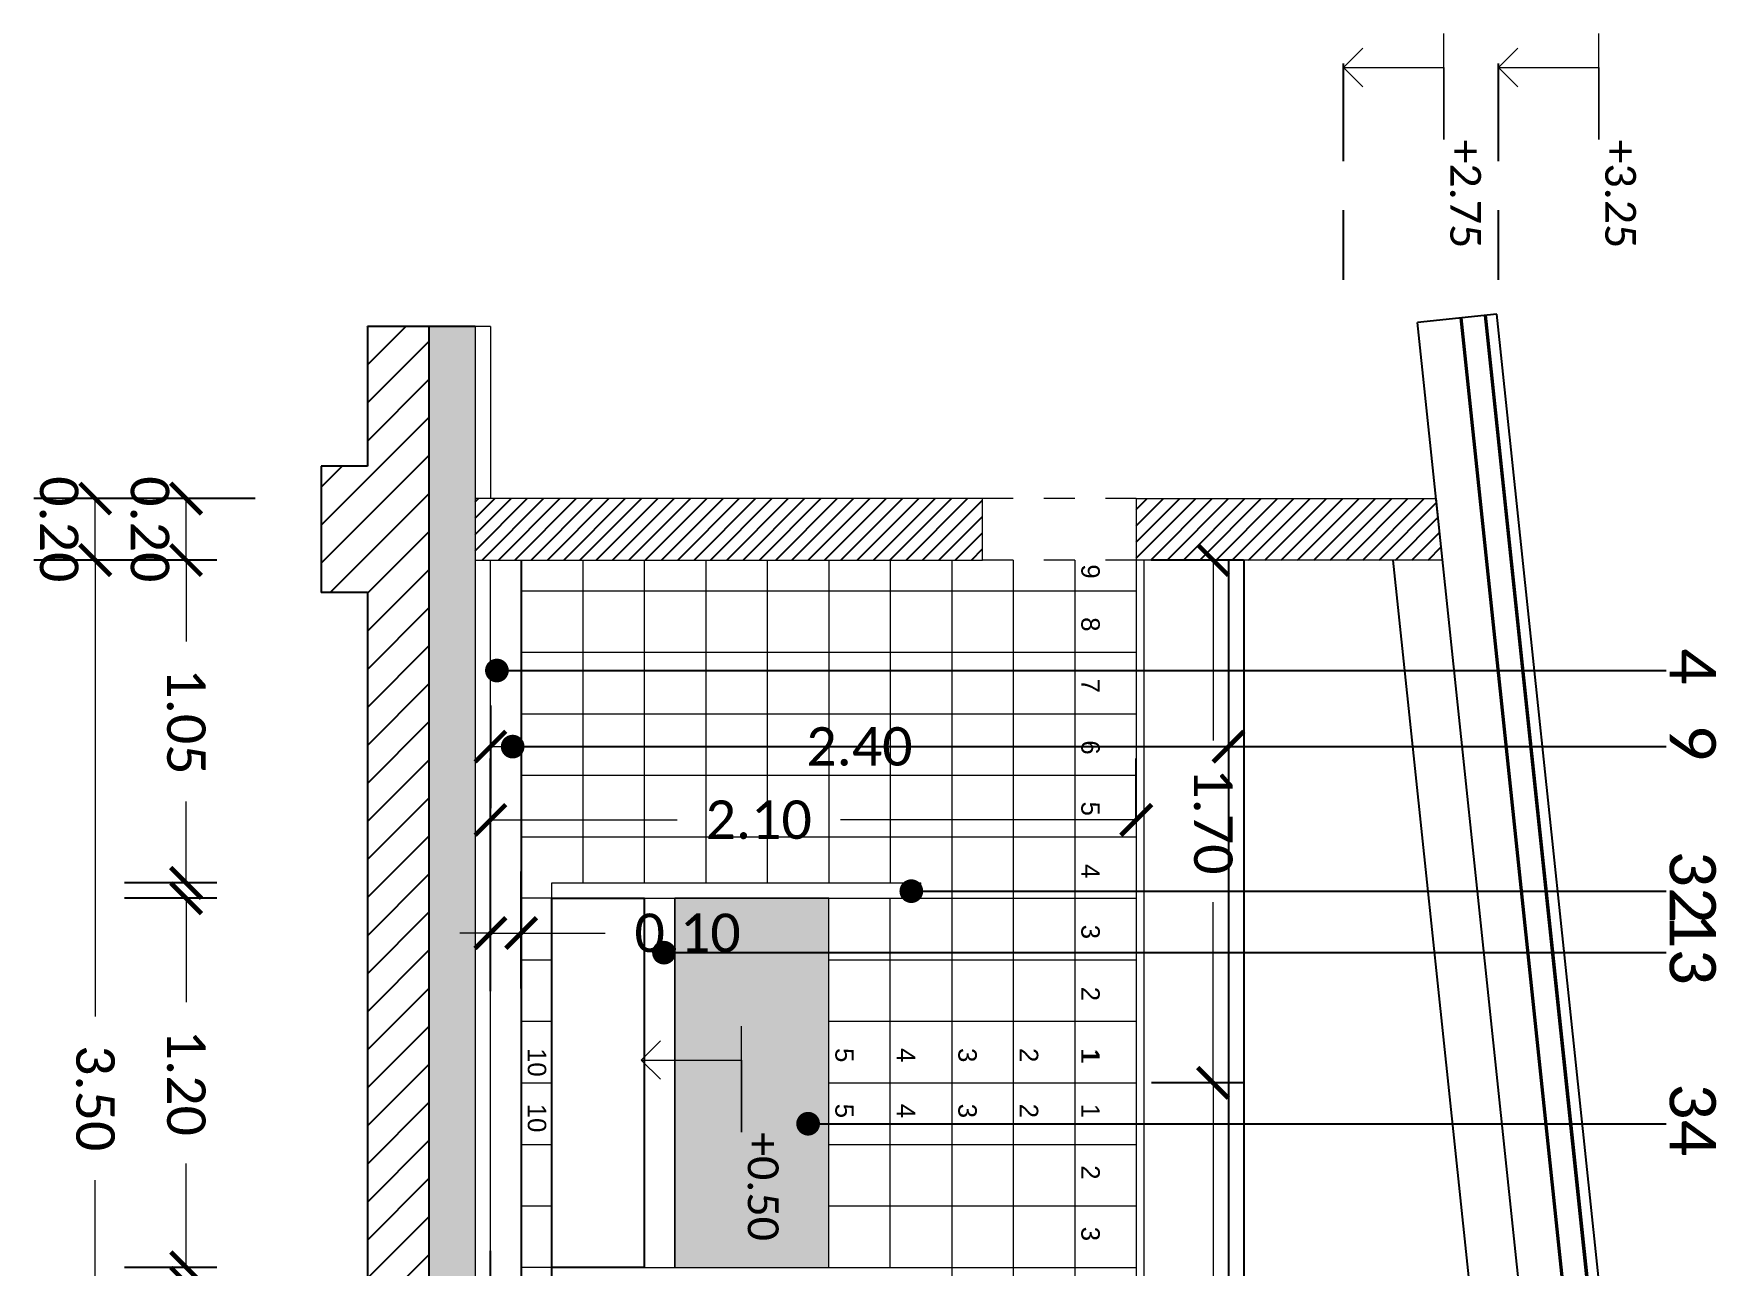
# Model space of a CAD drawing. Header units: metres. Extents: x -127.2 to -72.7, y -10.7 to 45.9.
# Drawn here: x -78.37 to -72.9, y 17.78 to 21.8 of the extents above; entities that cross this region are included whole.
import ezdxf
from ezdxf import colors
from ezdxf.entities.mleader import LeaderData, LeaderLine
from ezdxf.enums import TextEntityAlignment as Align
from ezdxf.math import Vec2, Vec3

# ---------------------------------------------------------------- set-up
doc = ezdxf.new("R2010")
doc.units = ezdxf.units.M
doc.header["$LTSCALE"] = 0.05
doc.header["$MEASUREMENT"] = 0
doc.linetypes.add('HIDDEN', pattern=[9.525, 6.35, -3.175])
doc.linetypes.add('STYLE_01', pattern=[0.41664, 0.20828, -0.20836])
for name, color, linetype, lineweight in [('0-COT-1-50', 3, 'Continuous', 5), ('0-T-1-75-TEXTOS', 4, 'Continuous', 5), ('2.CORTE CHAPA', 3, 'Continuous', 25), ('2.CORTE CIELORRASO', 2, 'Continuous', 25), ('2.CORTE MURO EXTERIOR', 4, 'Continuous', 18), ('3. LINEA SOLADO', 4, 'Continuous', 18), ('3.VISTA PANEL SANITARIO', 1, 'Continuous', 15), ('3SA TEXTOS 1-100', 1, 'Continuous', 0), ('6', 252, 'Continuous', 25), ('A-EJES-PROYECCIONES', 6, 'HIDDEN', 25), ('APERTURAS', 251, 'STYLE_01', 18), ('cotas', 1, 'Continuous', 0), ('en vista', 1, 'Continuous', 5), ('flechitas', 2, 'Continuous', 25), ('REVESTIMIENTOS CERAMICOS', 252, 'Continuous', 0), ('Textos', 252, 'Continuous', 0)]:
    doc.layers.add(name, color=color, linetype=linetype, lineweight=lineweight)
for name, color, linetype in [('2.CORTE PLATEA', 4, 'Continuous'), ('3.VISTA EQUIPAMIENTO FIJO', 1, 'Continuous'), ('3.ZOCALOS', 1, 'Continuous'), ('HATCH', 1, 'Continuous')]:
    doc.layers.add(name, color=color, linetype=linetype)
doc.layers.add('2.CORTE RELLENO MURO', color=7, linetype='Continuous', true_color=0x9e9e9e)
doc.styles.add('1-50-TEXTO-CAL', font='calibri.ttf', dxfattribs={"height": 0.125})
doc.styles.add('REFERENCIAS 20', font='arial.ttf', dxfattribs={"width": 0.8, "height": 0.045})
doc.styles.add('TCH-1-50-CA', font='calibri.ttf', dxfattribs={"height": 0.1})
doc.styles.add('TCH-1-75-CA', font='calibri.ttf', dxfattribs={"height": 0.15})
doc.dimstyles.new('1-50-COTAS', dxfattribs={"dimtxt": 0.12, "dimasz": 0.1, "dimexe": 0.2, "dimexo": 0.02, "dimgap": 0.1, "dimtad": 0, "dimtoh": 1, "dimzin": 0, "dimdsep": 46, "dimtxsty": '1-50-TEXTO-CAL', "dimblk": 'ARCHTICK', "dimcen": 2, "dimclrd": 256, "dimclre": 250, "dimclrt": 256, "dimadec": 0, "dimazin": 0, "dimtfac": 1, "dimtmove": 0, "dimatfit": 3, "dimldrblk": 'DOT', "dimfxl": 1, "dimfxlon": 1, "dimtzin": 0, "dimlwd": -1, "dimarcsym": 0})

# ---------------------------------------------------------------- blocks, each defined once
blk = doc.blocks.new('_ArchTick')
at = {"color": 0, "linetype": 'ByBlock', "const_width": 0.15}
blk.add_lwpolyline([(-0.5, -0.5), (0.5, 0.5)], dxfattribs=at)
blk = doc.blocks.new('*D53')
at = {"layer": '0-COT-1-50', "color": 250, "lineweight": -2, "transparency": 16777216}
for p, q in [((-76.8867, 19.0495), (-76.8867, 19.4388)), ((-74.7867, 19.2388), (-74.7867, 19.4388))]:
    blk.add_line(p, q, dxfattribs=at)
at = {"layer": '0-COT-1-50', "transparency": 16777216}
for p, q in [((-76.8867, 19.2388), (-76.2799, 19.2388)), ((-74.7867, 19.2388), (-75.7485, 19.2388))]:
    blk.add_line(p, q, dxfattribs=at)
at = {"layer": 'Defpoints', "color": 0, "transparency": 16777216}
for p in [(-74.7867, 19.2388), (-74.7867, 19.2203, 0), (-76.8867, 19.0295, 0)]:
    blk.add_point(p, dxfattribs=at)
at = {"layer": '0-COT-1-50', "transparency": 16777216, "xscale": 0.1, "yscale": 0.1, "zscale": 0.1, "rotation": 180}
blk.add_blockref('_ArchTick', (-76.8867, 19.2388), dxfattribs=at)
at = {"layer": '0-COT-1-50', "transparency": 16777216, "xscale": 0.1, "yscale": 0.1, "zscale": 0.1}
blk.add_blockref('_ArchTick', (-74.7867, 19.2388), dxfattribs=at)
at = {"layer": '0-COT-1-50', "transparency": 16777216, "insert": (-76.0142, 19.2388), "char_height": 0.125, "attachment_point": 5, "style": '1-50-TEXTO-CAL'}
blk.add_mtext('2.10', dxfattribs=at)
blk = doc.blocks.new('_Dot')
at = {"color": 0, "linetype": 'ByBlock', "lineweight": -2}
blk.add_line((-0.5, 0), (-1, 0), dxfattribs=at)
at = {"color": 0, "linetype": 'ByBlock', "const_width": 0.343}
blk.add_lwpolyline([(-0.171, 0, 1), (0.171, 0, 1)], format="xyb", close=True, dxfattribs=at)
blk = doc.blocks.new('*D54')
at = {"layer": '0-COT-1-50', "color": 250, "lineweight": -2, "transparency": 16777216}
for p, q in [((-76.8867, 18.6815), (-76.8867, 19.0708)), ((-76.7867, 18.6906), (-76.7867, 19.0708))]:
    blk.add_line(p, q, dxfattribs=at)
at = {"layer": '0-COT-1-50', "transparency": 16777216}
for p, q in [((-76.8867, 18.8708), (-76.9867, 18.8708)), ((-76.8867, 18.8708), (-76.7867, 18.8708)), ((-76.7867, 18.8708), (-76.5132, 18.8708))]:
    blk.add_line(p, q, dxfattribs=at)
at = {"layer": 'Defpoints', "color": 0, "transparency": 16777216}
for p in [(-76.7867, 18.8708), (-76.8867, 18.6615, 0), (-76.7867, 18.6706, 0)]:
    blk.add_point(p, dxfattribs=at)
at = {"layer": '0-COT-1-50', "transparency": 16777216, "xscale": 0.1, "yscale": 0.1, "zscale": 0.1}
blk.add_blockref('_ArchTick', (-76.8867, 18.8708), dxfattribs=at)
at = {"layer": '0-COT-1-50', "transparency": 16777216, "xscale": 0.1, "yscale": 0.1, "zscale": 0.1, "rotation": 180}
blk.add_blockref('_ArchTick', (-76.7867, 18.8708), dxfattribs=at)
at = {"layer": '0-COT-1-50', "transparency": 16777216, "insert": (-76.2455, 18.8708), "char_height": 0.125, "attachment_point": 5, "style": '1-50-TEXTO-CAL'}
blk.add_mtext('0.10', dxfattribs=at)
blk = doc.blocks.new('*D153')
at = {"layer": '0-COT-1-50', "color": 250, "lineweight": -2, "transparency": 16777216}
for p, q in [((-74.4373, 20.0837), (-74.7368, 20.0837)), ((-74.4373, 18.3837), (-74.7368, 18.3837))]:
    blk.add_line(p, q, dxfattribs=at)
at = {"layer": '0-COT-1-50', "transparency": 16777216}
for p, q in [((-74.5368, 20.0837), (-74.5368, 19.4965)), ((-74.5368, 18.3837), (-74.5368, 18.9709))]:
    blk.add_line(p, q, dxfattribs=at)
at = {"layer": 'Defpoints', "color": 0, "transparency": 16777216}
for p in [(-74.4173, 20.0837, 0), (-74.5368, 18.3837), (-74.4173, 18.3837, 0)]:
    blk.add_point(p, dxfattribs=at)
at = {"layer": '0-COT-1-50', "transparency": 16777216, "xscale": 0.1, "yscale": 0.1, "zscale": 0.1}
for p, rotation in [((-74.5368, 20.0837), 90), ((-74.5368, 18.3837), 270)]:
    blk.add_blockref('_ArchTick', p, dxfattribs=dict(at, rotation=rotation))
at = {"layer": '0-COT-1-50', "transparency": 16777216, "insert": (-74.5368, 19.2337), "char_height": 0.125, "attachment_point": 5, "rotation": 270, "style": '1-50-TEXTO-CAL'}
blk.add_mtext('1.70', dxfattribs=at)
blk = doc.blocks.new('*D154')
at = {"layer": '0-COT-1-50', "color": 250, "lineweight": -2, "transparency": 16777216}
for p, q in [((-74.4373, 18.3837), (-74.7368, 18.3837)), ((-74.4373, 16.5836), (-74.7368, 16.5836))]:
    blk.add_line(p, q, dxfattribs=at)
at = {"layer": '0-COT-1-50', "transparency": 16777216}
for p, q in [((-74.5368, 18.3837), (-74.5368, 17.7464)), ((-74.5368, 16.5836), (-74.5368, 17.2209))]:
    blk.add_line(p, q, dxfattribs=at)
at = {"layer": 'Defpoints', "color": 0, "transparency": 16777216}
for p in [(-74.4173, 18.3837, 0), (-74.5368, 16.5836), (-74.4173, 16.5836, 0)]:
    blk.add_point(p, dxfattribs=at)
at = {"layer": '0-COT-1-50', "transparency": 16777216, "xscale": 0.1, "yscale": 0.1, "zscale": 0.1}
for p, rotation in [((-74.5368, 18.3837), 90), ((-74.5368, 16.5836), 270)]:
    blk.add_blockref('_ArchTick', p, dxfattribs=dict(at, rotation=rotation))
at = {"layer": '0-COT-1-50', "transparency": 16777216, "insert": (-74.5368, 17.4836), "char_height": 0.125, "attachment_point": 5, "rotation": 270, "style": '1-50-TEXTO-CAL'}
blk.add_mtext('1.80', dxfattribs=at)
blk = doc.blocks.new('*D155')
at = {"layer": '0-COT-1-50', "color": 250, "lineweight": -2, "transparency": 16777216}
for p, q in [((-78.0722, 20.0837), (-78.3717, 20.0837)), ((-78.0722, 16.5836), (-78.3717, 16.5836))]:
    blk.add_line(p, q, dxfattribs=at)
at = {"layer": '0-COT-1-50', "transparency": 16777216}
for p, q in [((-78.1717, 20.0837), (-78.1717, 18.5998)), ((-78.1717, 16.5836), (-78.1717, 18.0674))]:
    blk.add_line(p, q, dxfattribs=at)
at = {"layer": 'Defpoints', "color": 0, "transparency": 16777216}
for p in [(-78.0522, 20.0837, 0), (-78.1717, 16.5836), (-78.0522, 16.5836)]:
    blk.add_point(p, dxfattribs=at)
at = {"layer": '0-COT-1-50', "transparency": 16777216, "xscale": 0.1, "yscale": 0.1, "zscale": 0.1}
for p, rotation in [((-78.1717, 20.0837), 90), ((-78.1717, 16.5836), 270)]:
    blk.add_blockref('_ArchTick', p, dxfattribs=dict(at, rotation=rotation))
at = {"layer": '0-COT-1-50', "transparency": 16777216, "insert": (-78.1717, 18.3336), "char_height": 0.125, "attachment_point": 5, "rotation": 270, "style": '1-50-TEXTO-CAL'}
blk.add_mtext('3.50', dxfattribs=at)
blk = doc.blocks.new('*D156')
at = {"layer": '0-COT-1-50', "color": 250, "lineweight": -2, "transparency": 16777216}
for p, q in [((-77.7768, 20.0837), (-78.0763, 20.0837)), ((-77.7768, 19.0337), (-78.0763, 19.0337))]:
    blk.add_line(p, q, dxfattribs=at)
at = {"layer": '0-COT-1-50', "transparency": 16777216}
for p, q in [((-77.8763, 20.0837), (-77.8763, 19.8191)), ((-77.8763, 19.0337), (-77.8763, 19.2983))]:
    blk.add_line(p, q, dxfattribs=at)
at = {"layer": 'Defpoints', "color": 0, "transparency": 16777216}
for p in [(-77.7568, 20.0837, 0), (-77.8763, 19.0337), (-77.7568, 19.0337, 0)]:
    blk.add_point(p, dxfattribs=at)
at = {"layer": '0-COT-1-50', "transparency": 16777216, "xscale": 0.1, "yscale": 0.1, "zscale": 0.1}
for p, rotation in [((-77.8763, 20.0837), 90), ((-77.8763, 19.0337), 270)]:
    blk.add_blockref('_ArchTick', p, dxfattribs=dict(at, rotation=rotation))
at = {"layer": '0-COT-1-50', "transparency": 16777216, "insert": (-77.8763, 19.5587), "char_height": 0.125, "attachment_point": 5, "rotation": 270, "style": '1-50-TEXTO-CAL'}
blk.add_mtext('1.05', dxfattribs=at)
blk = doc.blocks.new('*D157')
at = {"layer": '0-COT-1-50', "color": 250, "lineweight": -2, "transparency": 16777216}
for p, q in [((-77.7768, 18.9837), (-78.0763, 18.9837)), ((-77.7768, 17.7837), (-78.0763, 17.7837))]:
    blk.add_line(p, q, dxfattribs=at)
at = {"layer": '0-COT-1-50', "transparency": 16777216}
for p, q in [((-77.8763, 18.9837), (-77.8763, 18.6465)), ((-77.8763, 17.7837), (-77.8763, 18.1209))]:
    blk.add_line(p, q, dxfattribs=at)
at = {"layer": 'Defpoints', "color": 0, "transparency": 16777216}
for p in [(-77.7568, 18.9837, 0), (-77.8763, 17.7837), (-77.7568, 17.7837, 0)]:
    blk.add_point(p, dxfattribs=at)
at = {"layer": '0-COT-1-50', "transparency": 16777216, "xscale": 0.1, "yscale": 0.1, "zscale": 0.1}
for p, rotation in [((-77.8763, 18.9837), 90), ((-77.8763, 17.7837), 270)]:
    blk.add_blockref('_ArchTick', p, dxfattribs=dict(at, rotation=rotation))
at = {"layer": '0-COT-1-50', "transparency": 16777216, "insert": (-77.8763, 18.3837), "char_height": 0.125, "attachment_point": 5, "rotation": 270, "style": '1-50-TEXTO-CAL'}
blk.add_mtext('1.20', dxfattribs=at)
blk = doc.blocks.new('*D159')
at = {"layer": '0-COT-1-50', "color": 250, "lineweight": -2, "transparency": 16777216}
for p, q in [((-77.7768, 17.7337), (-78.0763, 17.7337)), ((-77.7768, 16.5836), (-78.0763, 16.5836))]:
    blk.add_line(p, q, dxfattribs=at)
at = {"layer": '0-COT-1-50', "transparency": 16777216}
for p, q in [((-77.8763, 17.7337), (-77.8763, 17.4191)), ((-77.8763, 16.5836), (-77.8763, 16.8982))]:
    blk.add_line(p, q, dxfattribs=at)
at = {"layer": 'Defpoints', "color": 0, "transparency": 16777216}
for p in [(-77.7568, 17.7337, 0), (-77.8763, 16.5836), (-77.7568, 16.5836, 0)]:
    blk.add_point(p, dxfattribs=at)
at = {"layer": '0-COT-1-50', "transparency": 16777216, "xscale": 0.1, "yscale": 0.1, "zscale": 0.1}
for p, rotation in [((-77.8763, 17.7337), 90), ((-77.8763, 16.5836), 270)]:
    blk.add_blockref('_ArchTick', p, dxfattribs=dict(at, rotation=rotation))
at = {"layer": '0-COT-1-50', "transparency": 16777216, "insert": (-77.8763, 17.1586), "char_height": 0.125, "attachment_point": 5, "rotation": 270, "style": '1-50-TEXTO-CAL'}
blk.add_mtext('1.15', dxfattribs=at)
blk = doc.blocks.new('*D160')
at = {"layer": '0-COT-1-50', "color": 250, "lineweight": -2, "transparency": 16777216}
for p, q in [((-76.8867, 17.4429), (-76.8867, 17.8376)), ((-76.6867, 17.6076), (-76.6867, 17.8376))]:
    blk.add_line(p, q, dxfattribs=at)
at = {"layer": '0-COT-1-50', "transparency": 16777216}
for p, q in [((-76.8867, 17.6376), (-76.9867, 17.6376)), ((-76.8867, 17.6376), (-76.6867, 17.6376)), ((-76.6867, 17.6376), (-76.4867, 17.6376))]:
    blk.add_line(p, q, dxfattribs=at)
at = {"layer": 'Defpoints', "color": 0, "transparency": 16777216}
for p in [(-76.6867, 17.6376), (-76.6867, 17.5876), (-76.8867, 17.4229, 0)]:
    blk.add_point(p, dxfattribs=at)
at = {"layer": '0-COT-1-50', "transparency": 16777216, "xscale": 0.1, "yscale": 0.1, "zscale": 0.1}
blk.add_blockref('_ArchTick', (-76.8867, 17.6376), dxfattribs=at)
at = {"layer": '0-COT-1-50', "transparency": 16777216, "xscale": 0.1, "yscale": 0.1, "zscale": 0.1, "rotation": 180}
blk.add_blockref('_ArchTick', (-76.6867, 17.6376), dxfattribs=at)
at = {"layer": '0-COT-1-50', "transparency": 16777216, "insert": (-76.219, 17.6376), "char_height": 0.125, "attachment_point": 5, "style": '1-50-TEXTO-CAL'}
blk.add_mtext('0.20', dxfattribs=at)
blk = doc.blocks.new('_Open90')
at = {"color": 0, "linetype": 'ByBlock', "lineweight": -2}
for p, q in [((-0.5, 0.5), (0, 0)), ((0, 0), (-1, 0)), ((0, 0), (-0.5, -0.5))]:
    blk.add_line(p, q, dxfattribs=at)
blk = doc.blocks.new('*D199')
at = {"layer": '0-COT-1-50', "color": 250, "lineweight": -2, "transparency": 16777216}
for p, q in [((-77.9471, 20.2837), (-78.3717, 20.2837)), ((-78.0722, 20.0837), (-78.3717, 20.0837))]:
    blk.add_line(p, q, dxfattribs=at)
at = {"layer": '0-COT-1-50', "transparency": 16777216}
blk.add_line((-78.1717, 20.0837), (-78.1717, 20.2837), dxfattribs=at)
at = {"layer": 'Defpoints', "color": 0, "transparency": 16777216}
for p in [(-78.1717, 20.2837), (-77.9271, 20.2837, 0), (-78.0522, 20.0837, 0)]:
    blk.add_point(p, dxfattribs=at)
at = {"layer": '0-COT-1-50', "transparency": 16777216, "xscale": 0.1, "yscale": 0.1, "zscale": 0.1}
for p, rotation in [((-78.1717, 20.2837), 90), ((-78.1717, 20.0837), 270)]:
    blk.add_blockref('_ArchTick', p, dxfattribs=dict(at, rotation=rotation))
at = {"layer": '0-COT-1-50', "transparency": 16777216, "insert": (-78.29, 20.1837), "char_height": 0.125, "attachment_point": 5, "rotation": 270, "style": '1-50-TEXTO-CAL'}
blk.add_mtext('0.20', dxfattribs=at)
blk = doc.blocks.new('*D200')
at = {"layer": '0-COT-1-50', "color": 250, "lineweight": -2, "transparency": 16777216}
for p, q in [((-77.6517, 20.2837), (-78.0763, 20.2837)), ((-77.7768, 20.0837), (-78.0763, 20.0837))]:
    blk.add_line(p, q, dxfattribs=at)
at = {"layer": '0-COT-1-50', "transparency": 16777216}
blk.add_line((-77.8763, 20.0837), (-77.8763, 20.2837), dxfattribs=at)
at = {"layer": 'Defpoints', "color": 0, "transparency": 16777216}
for p in [(-77.8763, 20.2837), (-77.6317, 20.2837, 0), (-77.7568, 20.0837, 0)]:
    blk.add_point(p, dxfattribs=at)
at = {"layer": '0-COT-1-50', "transparency": 16777216, "xscale": 0.1, "yscale": 0.1, "zscale": 0.1}
for p, rotation in [((-77.8763, 20.2837), 90), ((-77.8763, 20.0837), 270)]:
    blk.add_blockref('_ArchTick', p, dxfattribs=dict(at, rotation=rotation))
at = {"layer": '0-COT-1-50', "transparency": 16777216, "insert": (-77.9945, 20.1837), "char_height": 0.125, "attachment_point": 5, "rotation": 270, "style": '1-50-TEXTO-CAL'}
blk.add_mtext('0.20', dxfattribs=at)
blk = doc.blocks.new('*D215')
at = {"layer": '0-COT-1-50', "color": 250, "lineweight": -2, "transparency": 16777216}
for p, q in [((-76.8867, 19.611), (-76.8867, 19.277)), ((-74.4867, 19.611), (-74.4867, 19.277))]:
    blk.add_line(p, q, dxfattribs=at)
at = {"layer": '0-COT-1-50', "transparency": 16777216}
for p, q in [((-76.8867, 19.477), (-75.9524, 19.477)), ((-74.4867, 19.477), (-75.421, 19.477))]:
    blk.add_line(p, q, dxfattribs=at)
at = {"layer": 'Defpoints', "color": 0, "transparency": 16777216}
for p in [(-76.8867, 19.631, 0), (-74.4867, 19.631), (-76.8867, 19.477)]:
    blk.add_point(p, dxfattribs=at)
at = {"layer": '0-COT-1-50', "transparency": 16777216, "xscale": 0.1, "yscale": 0.1, "zscale": 0.1, "rotation": 180}
blk.add_blockref('_ArchTick', (-76.8867, 19.477), dxfattribs=at)
at = {"layer": '0-COT-1-50', "transparency": 16777216, "xscale": 0.1, "yscale": 0.1, "zscale": 0.1}
blk.add_blockref('_ArchTick', (-74.4867, 19.477), dxfattribs=at)
at = {"layer": '0-COT-1-50', "transparency": 16777216, "insert": (-75.6867, 19.477), "char_height": 0.125, "attachment_point": 5, "style": '1-50-TEXTO-CAL'}
blk.add_mtext('2.40', dxfattribs=at)

msp = doc.modelspace()

# ---------------------------------------------------------------- hatches: boundary and pattern name
at = {"layer": '2.CORTE RELLENO MURO'}
msp.add_hatch(color=256, dxfattribs=at).paths.add_polyline_path([(-76.9367, 20.8428), (-77.0867, 20.8428), (-77.0867, 15.4814), (-76.9367, 15.4814)])
at = {"layer": 'en vista'}
h = msp.add_hatch(color=256, dxfattribs=at)
h.dxf.hatch_style = 1
h.set_gradient(color1=(132, 132, 132), tint=1)
h.paths.add_polyline_path([(-75.7867, 18.807), (-76.2867, 18.807), (-76.2867, 17.7837), (-75.7867, 17.7837), (-75.7867, 18.2507), (-75.7974, 18.2507), (-75.8255, 18.2507, -1), (-75.8817, 18.2507, -1), (-75.8255, 18.2507), (-75.7867, 18.2507)])
h.paths.add_polyline_path([(-75.7867, 18.9837), (-76.2867, 18.9837), (-76.2867, 18.807), (-75.7867, 18.807)])
at = {"layer": 'HATCH', "ltscale": 2}
h = msp.add_hatch(dxfattribs=at)
h.set_pattern_fill('ANSI31', color=256, scale=0.7, style=0)
h.paths.add_polyline_path([(-77.0867, 20.8428), (-77.2867, 20.8428), (-77.2867, 20.3887), (-77.4367, 20.3887), (-77.4367, 19.9787), (-77.2867, 19.9787), (-77.2867, 16.7386), (-77.4367, 16.7386), (-77.4367, 16.3286), (-77.2867, 16.3286), (-77.2867, 15.4814), (-77.0867, 15.4814)])
at = {"layer": 'HATCH'}
h = msp.add_hatch(dxfattribs=at)
h.set_pattern_fill('ANSI31', color=256, scale=0.3, style=0)
h.paths.add_polyline_path([(-75.2867, 20.0837), (-75.2867, 20.2837), (-76.9367, 20.2837), (-76.9367, 20.0837)])
h = msp.add_hatch(dxfattribs=at)
h.set_pattern_fill('ANSI31', color=256, scale=0.3, style=0)
h.paths.add_polyline_path([(-74.7867, 20.2837), (-74.7867, 20.0837), (-73.7902, 20.0837), (-73.8113, 20.2837)])

# ---------------------------------------------------------------- linework, layer by layer
at = {"layer": '2.CORTE CHAPA'}
for p, q in [((-73.6135, 20.8837, 0), (-73.8718, 20.8565)), ((-73.3047, 15.4814, 0), (-73.8718, 20.8565, 0)), ((-73.1639, 15.4814, 0), (-73.7325, 20.8711, 0)), ((-73.1592, 15.4814, 0), (-73.7279, 20.8716, 0)), ((-73.0834, 15.4814, 0), (-73.653, 20.8795, 0)), ((-73.0787, 15.4814, 0), (-73.6483, 20.88, 0)), ((-73.5818, 16.5836, 0), (-73.9511, 20.0837, 0))]:
    msp.add_line(p, q, dxfattribs=at)
at = {"layer": '2.CORTE CIELORRASO'}
for p, q in [((-74.4867, 20.0837), (-74.4867, 16.5836)), ((-74.4367, 20.0837), (-74.4367, 16.5836))]:
    msp.add_line(p, q, dxfattribs=at)
at = {"layer": '2.CORTE MURO EXTERIOR'}
for p, q in [((-74.7867, 20.2837, 0), (-73.8113, 20.2837)), ((-74.7867, 20.2837, 0), (-74.7867, 20.0837, 0)), ((-73.8113, 20.2837), (-73.7902, 20.0837)), ((-73.7902, 20.0837), (-74.7867, 20.0837, 0))]:
    msp.add_line(p, q, dxfattribs=at)
at = {"layer": '2.CORTE MURO EXTERIOR', "elevation": 0}
msp.add_lwpolyline([(-76.9367, 20.0837), (-75.2867, 20.0837), (-75.2867, 20.2837), (-76.9367, 20.2837)], dxfattribs=at)
at = {"layer": '2.CORTE PLATEA'}
for p, q in [((-77.2867, 20.8428, 0), (-77.2867, 20.3887, 0)), ((-76.9367, 20.8428, 0), (-77.2867, 20.8428, 0)), ((-77.0867, 20.8428, 0), (-77.0867, 15.4814, 0)), ((-77.4367, 20.3887, 0), (-77.4367, 19.9787, 0)), ((-77.2867, 20.3887), (-77.4367, 20.3887)), ((-77.2867, 19.9787), (-77.4367, 19.9787)), ((-77.2867, 19.9787, 0), (-77.2867, 16.7386, 0))]:
    msp.add_line(p, q, dxfattribs=at)
at = {"layer": '3. LINEA SOLADO'}
for p, q in [((-76.9367, 20.8428, 0), (-76.9367, 15.4814, 0)), ((-76.8867, 20.8428, 0), (-76.9367, 20.8428, 0)), ((-76.8867, 20.8428, 0), (-76.8867, 20.2837, 0))]:
    msp.add_line(p, q, dxfattribs=at)
at = {"layer": '3. LINEA SOLADO', "elevation": 0}
msp.add_lwpolyline([(-76.8867, 16.5836), (-76.8867, 20.0837)], dxfattribs=at)
at = {"layer": '3.VISTA EQUIPAMIENTO FIJO'}
msp.add_lwpolyline([(-76.6867, 18.9837), (-76.3867, 18.9837), (-76.3867, 17.7837), (-76.6867, 17.7837)], close=True, dxfattribs=at)
at = {"layer": '3.VISTA PANEL SANITARIO'}
for p, q in [((-76.6867, 19.0337), (-75.4867, 19.0337)), ((-76.6867, 18.9837), (-75.4867, 18.9837)), ((-76.6867, 17.7837), (-75.4867, 17.7837))]:
    msp.add_line(p, q, dxfattribs=at)
at = {"layer": '3.VISTA PANEL SANITARIO', "elevation": 0}
for points in [[(-76.6867, 18.9837), (-76.6867, 19.0337)], [(-75.4867, 18.9837), (-75.4867, 19.0337)]]:
    msp.add_lwpolyline(points, dxfattribs=at)
at = {"layer": '3.ZOCALOS'}
msp.add_line((-76.7867, 20.0837, 0), (-76.7867, 16.5836, 0), dxfattribs=at)
at = {"layer": '6'}
msp.add_line((-73.0435, 15.4814, 0), (-73.6135, 20.8837, 0), dxfattribs=at)
at = {"layer": 'A-EJES-PROYECCIONES'}
for p, q in [((-74.1134, 21.6981, 0), (-74.1134, 20.9954, 0)), ((-73.6094, 21.6981, 0), (-73.6094, 20.9954, 0))]:
    msp.add_line(p, q, dxfattribs=at)
at = {"layer": 'APERTURAS'}
for p, q in [((-74.7867, 20.2837, 0), (-75.2867, 20.2837, 0)), ((-74.7867, 20.0837, 0), (-75.2867, 20.0837, 0))]:
    msp.add_line(p, q, dxfattribs=at)
at = {"layer": 'cotas'}
msp.add_line((-76.2867, 17.7837), (-76.2867, 18.9837), dxfattribs=at)
at = {"layer": 'en vista'}
msp.add_lwpolyline([(-75.7867, 18.9837), (-76.2867, 18.9837), (-76.2867, 17.7837), (-75.7867, 17.7837)], close=True, dxfattribs=at)
at = {"layer": 'flechitas', "linetype": 'ByBlock', "lineweight": -2}
for points in [[(-76.8937, 19.7245), (-73.0634, 19.7245)], [(-76.8425, 19.477), (-73.0634, 19.477)], [(-75.5461, 19.007), (-73.0634, 19.007)], [(-76.3505, 18.807), (-73.0634, 18.807)], [(-75.8817, 18.2507), (-73.0634, 18.2507)]]:
    msp.add_lwpolyline(points, dxfattribs=at)
at = {"layer": 'REVESTIMIENTOS CERAMICOS'}
for p, q in [((-76.5867, 20.0837, 0), (-76.5867, 19.0337, 0)), ((-76.3867, 20.0837, 0), (-76.3867, 19.0337, 0)), ((-76.1867, 20.0837, 0), (-76.1867, 19.0337, 0)), ((-75.9867, 20.0837, 0), (-75.9867, 19.0337, 0)), ((-75.7867, 20.0837, 0), (-75.7867, 19.0337, 0)), ((-75.5867, 20.0837, 0), (-75.5867, 19.0337, 0)), ((-75.3867, 20.0837, 0), (-75.3867, 16.5836, 0)), ((-75.1867, 20.0837, 0), (-75.1867, 16.5836, 0)), ((-74.9867, 20.0837, 0), (-74.9867, 16.5836, 0)), ((-74.7867, 20.0837, 0), (-74.7867, 16.5836, 0)), ((-74.7617, 20.0837, 0), (-74.7617, 16.5836, 0)), ((-76.7867, 19.9837, 0), (-74.7867, 19.9837, 0)), ((-76.7867, 19.7837, 0), (-74.7867, 19.7837, 0)), ((-76.7867, 19.5837, 0), (-74.7867, 19.5837, 0)), ((-76.7867, 19.3837, 0), (-74.7867, 19.3837, 0)), ((-76.7867, 19.1837, 0), (-74.7867, 19.1837, 0)), ((-76.6867, 18.9837), (-76.7867, 18.9837, 0)), ((-75.7867, 17.7837, 0), (-75.7867, 18.9837, 0)), ((-75.5867, 17.7837, 0), (-75.5867, 18.9837, 0)), ((-75.4867, 18.9837), (-74.7867, 18.9837, 0)), ((-76.7867, 18.7837), (-76.6867, 18.7837)), ((-75.7867, 18.7837), (-74.7867, 18.7837)), ((-76.7867, 18.5837), (-76.6867, 18.5837)), ((-75.7867, 18.5837), (-74.7867, 18.5837)), ((-76.7867, 18.3837), (-76.6867, 18.3837)), ((-75.7867, 18.3837), (-74.7867, 18.3837)), ((-76.7867, 18.1837), (-76.6867, 18.1837)), ((-75.7867, 18.1837), (-74.7867, 18.1837)), ((-76.7867, 17.9837), (-76.6867, 17.9837)), ((-75.7867, 17.9837), (-74.7867, 17.9837)), ((-76.6867, 17.7837), (-76.7867, 17.7837, 0)), ((-75.4867, 17.7837), (-74.7867, 17.7837, 0))]:
    msp.add_line(p, q, dxfattribs=at)

# ---------------------------------------------------------------- block references
at = {"layer": 'flechitas', "linetype": 'ByBlock', "lineweight": -2, "xscale": -0.1125, "yscale": 0.1125, "zscale": 0.1125}
for p in [(-76.8656, 19.7245), (-76.8143, 19.477), (-75.518, 19.007), (-76.3223, 18.807), (-75.8536, 18.2507)]:
    msp.add_blockref('_Dot', p, dxfattribs=at)

# ---------------------------------------------------------------- texts
at = {"layer": '0-T-1-75-TEXTOS', "lineweight": 5, "style": 'TCH-1-75-CA'}
for s, p in [('4', (-73.0519, 19.7378)), ('9', (-73.0519, 19.4903)), ('32', (-73.0519, 19.0203)), ('13', (-73.0519, 18.8203)), ('34', (-73.0519, 18.264))]:
    msp.add_text(s, height=0.15, rotation=270, dxfattribs=at).set_placement(p, align=Align.CENTER)
at = {"layer": 'Textos', "style": 'REFERENCIAS 20'}
for s, p in [('9', (-74.9652, 20.0698, 0)), ('8', (-74.9652, 19.8979)), ('7', (-74.9652, 19.6983)), ('6', (-74.9652, 19.4975)), ('5', (-74.9652, 19.2983)), ('4', (-74.9652, 19.0952)), ('3', (-74.9652, 18.8979)), ('2', (-74.9652, 18.6962, 0)), ('4', (-75.5652, 18.4969, 0)), ('10', (-76.7652, 18.4969, 0)), ('5', (-75.7652, 18.4969, 0)), ('3', (-75.3652, 18.4969, 0)), ('2', (-75.1652, 18.4969, 0)), ('1', (-74.9652, 18.4969, 0)), ('1', (-74.9652, 18.4919, 0)), ('10', (-76.7652, 18.3158, 0)), ('5', (-75.7652, 18.3158, 0)), ('4', (-75.5652, 18.3158, 0)), ('3', (-75.3652, 18.3158, 0)), ('2', (-75.1652, 18.3158, 0)), ('1', (-74.9652, 18.3158, 0)), ('2', (-74.9652, 18.1158, 0)), ('3', (-74.9652, 17.9158))]:
    msp.add_text(s, height=0.06, rotation=270, dxfattribs=at).set_placement(p)

# ---------------------------------------------------------------- dimensions: what is measured, and where the dimension line sits
at = {"layer": '0-COT-1-50'}
for base, p1, p2, picture, middle in [((-78.1717, 20.2837), (-78.0522, 20.0837, 0), (-77.9271, 20.2837, 0), '*D199', (-78.29, 20.1837)), ((-77.8763, 20.2837), (-77.7568, 20.0837, 0), (-77.6317, 20.2837, 0), '*D200', (-77.9945, 20.1837))]:
    dim = msp.add_linear_dim(base=base, p1=p1, p2=p2, angle=90, dimstyle='1-50-COTAS', override={"dimtmove": 1}, dxfattribs=at)
    dim.commit()
    dim.dimension.update_dxf_attribs({"geometry": picture, "text_midpoint": middle, "dimtype": 160})
for p1, p2, picture, middle in [((-78.0522, 20.0837, 0), (-78.0522, 16.5836, 0), '*D155', (-78.1717, 18.3336, 0)), ((-77.7568, 20.0837, 0), (-77.7568, 19.0337), '*D156', (-77.8763, 19.5587, 0)), ((-74.4173, 20.0837, 0), (-74.4173, 18.3837, 0), '*D153', (-74.5368, 19.2337, 0)), ((-77.7568, 18.9837, 0), (-77.7568, 17.7837, 0), '*D157', (-77.8763, 18.3837, 0)), ((-74.4173, 18.3837, 0), (-74.4173, 16.5836, 0), '*D154', (-74.5368, 17.4836, 0)), ((-77.7568, 17.7337, 0), (-77.7568, 16.5836, 0), '*D159', (-77.8763, 17.1586, 0))]:
    dim = msp.add_aligned_dim(p1=p1, p2=p2, distance=-0.1195, dimstyle='1-50-COTAS', dxfattribs=at)
    dim.commit()
    dim.dimension.update_dxf_attribs({"geometry": picture, "text_midpoint": middle, "text_rotation": 270})
dim = msp.add_linear_dim(base=(-76.8867, 19.477), p1=(-74.4867, 19.631), p2=(-76.8867, 19.631, 0), dimstyle='1-50-COTAS', dxfattribs=at)
dim.commit()
dim.dimension.update_dxf_attribs({"geometry": '*D215', "text_midpoint": (-75.6867, 19.477)})
for base, p1, p2, picture, middle in [((-74.7867, 19.2388, 0), (-76.8867, 19.0295), (-74.7867, 19.2203), '*D53', (-76.0142, 19.2388, 0)), ((-76.7867, 18.8708, 0), (-76.8867, 18.6615), (-76.7867, 18.6706), '*D54', (-76.2455, 18.8708, 0)), ((-76.6867, 17.6376, 0), (-76.8867, 17.4229), (-76.6867, 17.5876, 0), '*D160', (-76.219, 17.6376, 0))]:
    dim = msp.add_linear_dim(base=base, p1=p1, p2=p2, angle=180, dimstyle='1-50-COTAS', dxfattribs=at)
    dim.commit()
    dim.dimension.update_dxf_attribs({"geometry": picture, "text_midpoint": middle, "dimtype": 160})

# ---------------------------------------------------------------- leaders
at = {"layer": '3SA TEXTOS 1-100'}
ml = msp.add_multileader_mtext('Standard', dxfattribs=at)
ml.set_content('+2.75', color=256, style='TCH-1-50-CA')
ml.set_leader_properties(color=256, linetype='ByLayer', lineweight=-1)
ml.set_arrow_properties(name='OPEN90')
ml.build(insert=Vec2(0, 0))
ml.multileader.update_dxf_attribs({"text_left_attachment_type": 5, "text_right_attachment_type": 8, "dogleg_length": 0.2342, "arrow_head_size": 0.125})
ctx = ml.context
ctx.base_point, ctx.char_height, ctx.arrow_head_size, ctx.landing_gap_size, ctx.plane_origin, ctx.plane_x_axis, ctx.plane_y_axis = Vec3(-73.7865, 21.4513, 0), 0.1, 0.125, 0, Vec3(-74.1125, 21.6855, 0), Vec3(0, -1), Vec3(1, 0)
ctx.left_attachment, ctx.right_attachment = 5, 8
notes = []
notes.append((ctx, [(0, (1, 1, 0), (-73.7865, 21.6855, 0), (0, -1), 0.2342, [(0, [(-74.1125, 21.6855, 0)], 0, [])])]))
ctx.mtext.insert, ctx.mtext.text_direction, ctx.mtext.rotation, ctx.mtext.flow_direction = Vec3(-73.6655, 21.4513, 0), Vec3(0, -1), 4.712389, 5
ml = msp.add_multileader_mtext('Standard', dxfattribs=at)
ml.set_content('+3.25', color=256, style='TCH-1-50-CA')
ml.set_leader_properties(color=256, linetype='ByLayer', lineweight=-1)
ml.set_arrow_properties(name='OPEN90')
ml.build(insert=Vec2(0, 0))
ml.multileader.update_dxf_attribs({"text_left_attachment_type": 5, "text_right_attachment_type": 8, "dogleg_length": 0.2342, "arrow_head_size": 0.125})
ctx = ml.context
ctx.base_point, ctx.char_height, ctx.arrow_head_size, ctx.landing_gap_size, ctx.plane_origin, ctx.plane_x_axis, ctx.plane_y_axis = Vec3(-73.2825, 21.4513, 0), 0.1, 0.125, 0, Vec3(-73.6084, 21.6855, 0), Vec3(0, -1), Vec3(1, 0)
ctx.left_attachment, ctx.right_attachment = 5, 8
notes.append((ctx, [(0, (1, 1, 0), (-73.2825, 21.6855, 0), (0, -1), 0.2342, [(0, [(-73.6084, 21.6855, 0)], 0, [])])]))
ctx.mtext.insert, ctx.mtext.text_direction, ctx.mtext.rotation, ctx.mtext.flow_direction = Vec3(-73.1615, 21.4513, 0), Vec3(0, -1), 4.712389, 5
ml = msp.add_multileader_mtext('Standard', dxfattribs=at)
ml.set_content('+0.50', color=256, style='TCH-1-50-CA')
ml.set_leader_properties(color=256, linetype='ByLayer', lineweight=-1)
ml.set_arrow_properties(name='OPEN90')
ml.build(insert=Vec2(0, 0))
ml.multileader.update_dxf_attribs({"text_left_attachment_type": 5, "text_right_attachment_type": 8, "dogleg_length": 0.2342, "arrow_head_size": 0.125})
ctx = ml.context
ctx.base_point, ctx.char_height, ctx.arrow_head_size, ctx.landing_gap_size, ctx.plane_origin, ctx.plane_x_axis, ctx.plane_y_axis = Vec3(-76.0707, 18.2235, 0), 0.1, 0.125, 0, Vec3(-76.3966, 18.4577, 0), Vec3(0, -1), Vec3(1, 0)
ctx.left_attachment, ctx.right_attachment = 5, 8
notes.append((ctx, [(0, (1, 1, 0), (-76.0707, 18.4577, 0), (0, -1), 0.2342, [(0, [(-76.3966, 18.4577, 0)], 0, [])])]))
ctx.mtext.insert, ctx.mtext.text_direction, ctx.mtext.rotation, ctx.mtext.flow_direction = Vec3(-75.9497, 18.2235, 0), Vec3(0, -1), 4.712389, 5
for ctx, leaders in notes:
    for number, flags, end, landing, length, lines in leaders:
        leader = LeaderData()
        leader.index, (leader.has_last_leader_line, leader.has_dogleg_vector, leader.attachment_direction) = number, flags
        leader.last_leader_point, leader.dogleg_vector, leader.dogleg_length = Vec3(end), Vec3(landing), length
        for number, points, colour, breaks in lines:
            line = LeaderLine()
            line.index, line.vertices, line.color, line.breaks = number, Vec3.list(points), colors.encode_raw_color(colour), breaks
            leader.lines.append(line)
        ctx.leaders.append(leader)

doc.saveas('drawing.dxf')
